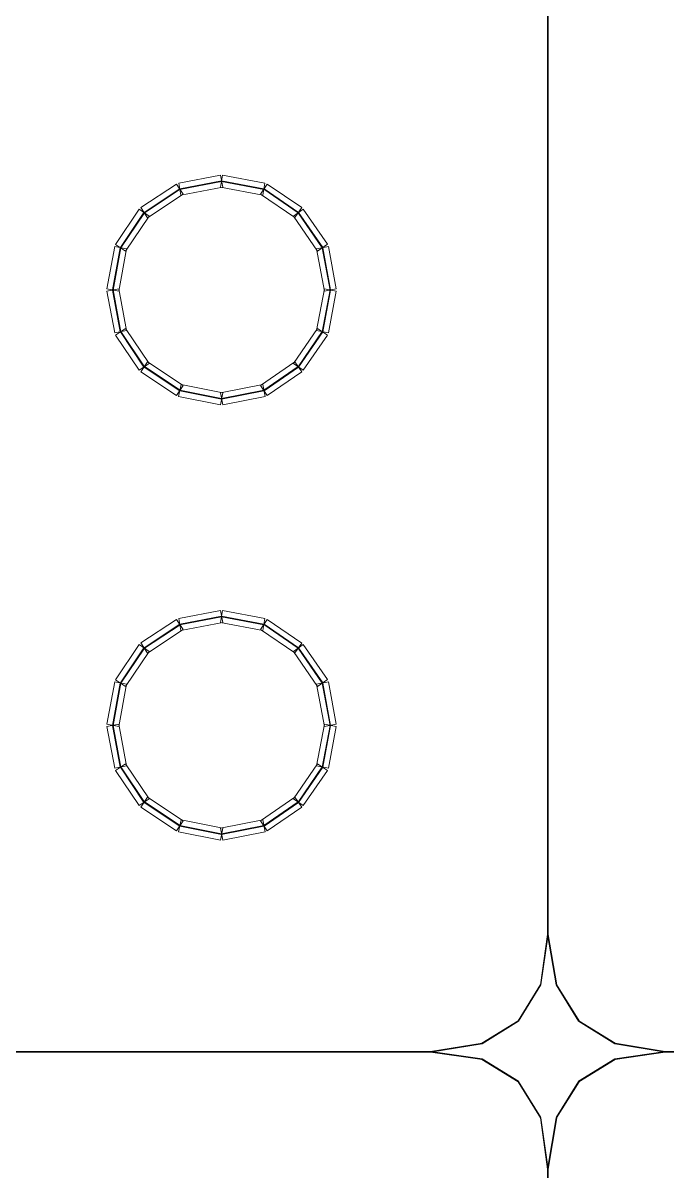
# Model space of a CAD drawing. Header units: millimetres. Extents: x -200 to 200, y -162 to 219.
# Drawn here: x 119.9 to 148.1, y 118.6 to 168.8 of the extents above; entities that cross this region are included whole.
import ezdxf

# ---------------------------------------------------------------- set-up
doc = ezdxf.new("R2010")
doc.units = ezdxf.units.MM
doc.header["$MEASUREMENT"] = 0

msp = doc.modelspace()

# ---------------------------------------------------------------- linework, layer by layer
at = {"color": 1, "lineweight": 5}
for points in [[(142.8345, 213.9013), (142.8345, 213.9013), (142.8609, 213.9013), (142.8609, 213.9013), (142.8609, 213.9013), (142.8609, 213.9013), (142.8609, 128.9334), (142.8609, 128.9334), (142.8609, 128.9334), (142.8609, 128.9334), (142.8345, 128.9334), (142.8345, 128.9334), (142.8345, 128.9334), (142.8345, 128.9334), (142.8345, 213.9013), (142.8345, 213.9013)], [(142.8346, 128.9352), (142.8346, 128.9352), (142.8608, 128.9315), (142.8608, 128.9315), (142.8608, 128.9315), (142.8608, 128.9315), (142.5433, 126.7358), (142.5433, 126.7358), (142.5433, 126.7358), (142.5433, 126.7358), (142.5172, 126.7396), (142.5172, 126.7396), (142.5172, 126.7396), (142.5172, 126.7396), (142.8346, 128.9352), (142.8346, 128.9352)], [(143.2311, 126.7399), (143.2311, 126.7399), (143.205, 126.7355), (143.205, 126.7355), (143.205, 126.7355), (143.205, 126.7355), (142.8347, 128.9312), (142.8347, 128.9312), (142.8347, 128.9312), (142.8347, 128.9312), (142.8607, 128.9356), (142.8607, 128.9356), (142.8607, 128.9356), (142.8607, 128.9356), (143.2311, 126.7399), (143.2311, 126.7399)], [(142.519, 126.7447), (142.519, 126.7447), (142.5415, 126.7308), (142.5415, 126.7308), (142.5415, 126.7308), (142.5415, 126.7308), (141.5627, 125.1436), (141.5627, 125.1436), (141.5627, 125.1436), (141.5627, 125.1436), (141.5402, 125.1575), (141.5402, 125.1575), (141.5402, 125.1575), (141.5402, 125.1575), (142.519, 126.7447), (142.519, 126.7447)], [(144.2081, 125.1575), (144.2081, 125.1575), (144.1856, 125.1436), (144.1856, 125.1436), (144.1856, 125.1436), (144.1856, 125.1436), (143.2068, 126.7308), (143.2068, 126.7308), (143.2068, 126.7308), (143.2068, 126.7308), (143.2293, 126.7447), (143.2293, 126.7447), (143.2293, 126.7447), (143.2293, 126.7447), (144.2081, 125.1575), (144.2081, 125.1575)], [(141.5445, 125.1618), (141.5445, 125.1618), (141.5584, 125.1393), (141.5584, 125.1393), (141.5584, 125.1393), (141.5584, 125.1393), (139.9712, 124.1605), (139.9712, 124.1605), (139.9712, 124.1605), (139.9712, 124.1605), (139.9573, 124.183), (139.9573, 124.183), (139.9573, 124.183), (139.9573, 124.183), (141.5445, 125.1618), (141.5445, 125.1618)], [(145.791, 124.183), (145.791, 124.183), (145.7771, 124.1605), (145.7771, 124.1605), (145.7771, 124.1605), (145.7771, 124.1605), (144.1899, 125.1393), (144.1899, 125.1393), (144.1899, 125.1393), (144.1899, 125.1393), (144.2038, 125.1618), (144.2038, 125.1618), (144.2038, 125.1618), (144.2038, 125.1618), (145.791, 124.183), (145.791, 124.183)], [(139.9621, 124.1848), (139.9621, 124.1848), (139.9664, 124.1587), (139.9664, 124.1587), (139.9664, 124.1587), (139.9664, 124.1587), (137.7179, 123.7884), (137.7179, 123.7884), (137.7179, 123.7884), (137.7179, 123.7884), (137.7136, 123.8145), (137.7136, 123.8145), (137.7136, 123.8145), (137.7136, 123.8145), (139.9621, 124.1848), (139.9621, 124.1848)], [(147.9818, 123.8145), (147.9818, 123.8145), (147.9774, 123.7884), (147.9774, 123.7884), (147.9774, 123.7884), (147.9774, 123.7884), (145.7818, 124.1587), (145.7818, 124.1587), (145.7818, 124.1587), (145.7818, 124.1587), (145.7862, 124.1848), (145.7862, 124.1848), (145.7862, 124.1848), (145.7862, 124.1848), (147.9818, 123.8145), (147.9818, 123.8145)], [(137.7158, 123.8146), (137.7158, 123.8146), (137.7158, 123.7882), (137.7158, 123.7882), (137.7158, 123.7882), (137.7158, 123.7882), (90.8406, 123.7882), (90.8406, 123.7882), (90.8406, 123.7882), (90.8406, 123.7882), (90.8406, 123.8146), (90.8406, 123.8146), (90.8406, 123.8146), (90.8406, 123.8146), (137.7158, 123.8146), (137.7158, 123.8146)], [(137.7139, 123.7883), (137.7139, 123.7883), (137.7176, 123.8145), (137.7176, 123.8145), (137.7176, 123.8145), (137.7176, 123.8145), (139.9661, 123.4971), (139.9661, 123.4971), (139.9661, 123.4971), (139.9661, 123.4971), (139.9624, 123.4709), (139.9624, 123.4709), (139.9624, 123.4709), (139.9624, 123.4709), (137.7139, 123.7883), (137.7139, 123.7883)], [(145.7859, 123.4709), (145.7859, 123.4709), (145.7821, 123.4971), (145.7821, 123.4971), (145.7821, 123.4971), (145.7821, 123.4971), (147.9777, 123.8145), (147.9777, 123.8145), (147.9777, 123.8145), (147.9777, 123.8145), (147.9815, 123.7883), (147.9815, 123.7883), (147.9815, 123.7883), (147.9815, 123.7883), (145.7859, 123.4709), (145.7859, 123.4709)], [(194.8548, 123.8146), (194.8548, 123.8146), (194.8548, 123.7882), (194.8548, 123.7882), (194.8548, 123.7882), (194.8548, 123.7882), (147.9796, 123.7882), (147.9796, 123.7882), (147.9796, 123.7882), (147.9796, 123.7882), (147.9796, 123.8146), (147.9796, 123.8146), (147.9796, 123.8146), (147.9796, 123.8146), (194.8548, 123.8146), (194.8548, 123.8146)], [(139.9573, 123.4727), (139.9573, 123.4727), (139.9712, 123.4952), (139.9712, 123.4952), (139.9712, 123.4952), (139.9712, 123.4952), (141.5584, 122.5165), (141.5584, 122.5165), (141.5584, 122.5165), (141.5584, 122.5165), (141.5445, 122.4939), (141.5445, 122.4939), (141.5445, 122.4939), (141.5445, 122.4939), (139.9573, 123.4727), (139.9573, 123.4727)], [(144.2038, 122.4939), (144.2038, 122.4939), (144.1899, 122.5165), (144.1899, 122.5165), (144.1899, 122.5165), (144.1899, 122.5165), (145.7771, 123.4952), (145.7771, 123.4952), (145.7771, 123.4952), (145.7771, 123.4952), (145.791, 123.4727), (145.791, 123.4727), (145.791, 123.4727), (145.791, 123.4727), (144.2038, 122.4939), (144.2038, 122.4939)], [(141.5402, 122.4983), (141.5402, 122.4983), (141.5627, 122.5121), (141.5627, 122.5121), (141.5627, 122.5121), (141.5627, 122.5121), (142.5415, 120.9249), (142.5415, 120.9249), (142.5415, 120.9249), (142.5415, 120.9249), (142.519, 120.9111), (142.519, 120.9111), (142.519, 120.9111), (142.519, 120.9111), (141.5402, 122.4983), (141.5402, 122.4983)], [(143.2293, 120.9111), (143.2293, 120.9111), (143.2068, 120.9249), (143.2068, 120.9249), (143.2068, 120.9249), (143.2068, 120.9249), (144.1856, 122.5121), (144.1856, 122.5121), (144.1856, 122.5121), (144.1856, 122.5121), (144.2081, 122.4983), (144.2081, 122.4983), (144.2081, 122.4983), (144.2081, 122.4983), (143.2293, 120.9111), (143.2293, 120.9111)], [(142.5172, 120.9162), (142.5172, 120.9162), (142.5434, 120.9199), (142.5434, 120.9199), (142.5434, 120.9199), (142.5434, 120.9199), (142.8608, 118.6713), (142.8608, 118.6713), (142.8608, 118.6713), (142.8608, 118.6713), (142.8346, 118.6676), (142.8346, 118.6676), (142.8346, 118.6676), (142.8346, 118.6676), (142.5172, 120.9162), (142.5172, 120.9162)], [(142.8607, 118.6673), (142.8607, 118.6673), (142.8346, 118.6716), (142.8346, 118.6716), (142.8346, 118.6716), (142.8346, 118.6716), (143.205, 120.9202), (143.205, 120.9202), (143.205, 120.9202), (143.205, 120.9202), (143.2311, 120.9159), (143.2311, 120.9159), (143.2311, 120.9159), (143.2311, 120.9159), (142.8607, 118.6673), (142.8607, 118.6673)], [(142.8345, 118.6695), (142.8345, 118.6695), (142.8609, 118.6695), (142.8609, 118.6695), (142.8609, 118.6695), (142.8609, 118.6695), (142.8609, 33.7015), (142.8609, 33.7015), (142.8609, 33.7015), (142.8609, 33.7015), (142.8345, 33.7015), (142.8345, 33.7015), (142.8345, 33.7015), (142.8345, 33.7015), (142.8345, 118.6695), (142.8345, 118.6695)]]:
    msp.add_open_spline(points, degree=3, knots=[0, 0, 0, 0, 0.25, 0.25, 0.25, 0.25, 0.5, 0.5, 0.5, 0.5, 0.75, 0.75, 0.75, 0.75, 1, 1, 1, 1], dxfattribs=at)
at = {"color": 4, "lineweight": 5}
for points in [[(126.5918, 161.7709), (126.5918, 161.7709), (126.8835, 161.3296), (126.8835, 161.3296), (126.8835, 161.3296), (126.8835, 161.3296), (125.3228, 160.2979), (125.3228, 160.2979), (125.3228, 160.2979), (125.3228, 160.2979), (125.031, 160.7393), (125.031, 160.7393), (125.031, 160.7393), (125.031, 160.7393), (126.5918, 161.7709), (126.5918, 161.7709)], [(128.5139, 162.1541), (128.5139, 162.1541), (128.6119, 161.6342), (128.6119, 161.6342), (128.6119, 161.6342), (128.6119, 161.6342), (126.7866, 161.2903), (126.7866, 161.2903), (126.7866, 161.2903), (126.7866, 161.2903), (126.6887, 161.8102), (126.6887, 161.8102), (126.6887, 161.8102), (126.6887, 161.8102), (128.5139, 162.1541), (128.5139, 162.1541)], [(128.5605, 161.9072), (128.5605, 161.9072), (128.5654, 161.8812), (128.5654, 161.8812), (128.5654, 161.8812), (128.5654, 161.8812), (126.7401, 161.5373), (126.7401, 161.5373), (126.7401, 161.5373), (126.7401, 161.5373), (126.7352, 161.5633), (126.7352, 161.5633), (126.7352, 161.5633), (126.7352, 161.5633), (128.5605, 161.9072), (128.5605, 161.9072)], [(130.463, 161.8103), (130.463, 161.8103), (130.3664, 161.2902), (130.3664, 161.2902), (130.3664, 161.2902), (130.3664, 161.2902), (128.5146, 161.6341), (128.5146, 161.6341), (128.5146, 161.6341), (128.5146, 161.6341), (128.6112, 162.1542), (128.6112, 162.1542), (128.6112, 162.1542), (128.6112, 162.1542), (130.463, 161.8103), (130.463, 161.8103)], [(130.4171, 161.5633), (130.4171, 161.5633), (130.4122, 161.5373), (130.4122, 161.5373), (130.4122, 161.5373), (130.4122, 161.5373), (128.5605, 161.8812), (128.5605, 161.8812), (128.5605, 161.8812), (128.5605, 161.8812), (128.5653, 161.9072), (128.5653, 161.9072), (128.5653, 161.9072), (128.5653, 161.9072), (130.4171, 161.5633), (130.4171, 161.5633)], [(132.0719, 160.7369), (132.0719, 160.7369), (131.7731, 160.3003), (131.7731, 160.3003), (131.7731, 160.3003), (131.7731, 160.3003), (130.2653, 161.3319), (130.2653, 161.3319), (130.2653, 161.3319), (130.2653, 161.3319), (130.564, 161.7686), (130.564, 161.7686), (130.564, 161.7686), (130.564, 161.7686), (132.0719, 160.7369), (132.0719, 160.7369)], [(126.7304, 161.5613), (126.7304, 161.5613), (126.7449, 161.5392), (126.7449, 161.5392), (126.7449, 161.5392), (126.7449, 161.5392), (125.1842, 160.5076), (125.1842, 160.5076), (125.1842, 160.5076), (125.1842, 160.5076), (125.1696, 160.5296), (125.1696, 160.5296), (125.1696, 160.5296), (125.1696, 160.5296), (126.7304, 161.5613), (126.7304, 161.5613)], [(131.93, 160.5295), (131.93, 160.5295), (131.915, 160.5077), (131.915, 160.5077), (131.915, 160.5077), (131.915, 160.5077), (130.4072, 161.5393), (130.4072, 161.5393), (130.4072, 161.5393), (130.4072, 161.5393), (130.4221, 161.5612), (130.4221, 161.5612), (130.4221, 161.5612), (130.4221, 161.5612), (131.93, 160.5295), (131.93, 160.5295)], [(124.9574, 160.6662), (124.9574, 160.6662), (125.3964, 160.371), (125.3964, 160.371), (125.3964, 160.371), (125.3964, 160.371), (124.3647, 158.8367), (124.3647, 158.8367), (124.3647, 158.8367), (124.3647, 158.8367), (123.9257, 159.1319), (123.9257, 159.1319), (123.9257, 159.1319), (123.9257, 159.1319), (124.9574, 160.6662), (124.9574, 160.6662)], [(125.1659, 160.526), (125.1659, 160.526), (125.1879, 160.5112), (125.1879, 160.5112), (125.1879, 160.5112), (125.1879, 160.5112), (124.1562, 158.9769), (124.1562, 158.9769), (124.1562, 158.9769), (124.1562, 158.9769), (124.1343, 158.9917), (124.1343, 158.9917), (124.1343, 158.9917), (124.1343, 158.9917), (125.1659, 160.526), (125.1659, 160.526)], [(133.1984, 159.1345), (133.1984, 159.1345), (132.7629, 158.8341), (132.7629, 158.8341), (132.7629, 158.8341), (132.7629, 158.8341), (131.7047, 160.3684), (131.7047, 160.3684), (131.7047, 160.3684), (131.7047, 160.3684), (132.1403, 160.6688), (132.1403, 160.6688), (132.1403, 160.6688), (132.1403, 160.6688), (133.1984, 159.1345), (133.1984, 159.1345)], [(132.9915, 158.9918), (132.9915, 158.9918), (132.9697, 158.9768), (132.9697, 158.9768), (132.9697, 158.9768), (132.9697, 158.9768), (131.9116, 160.5111), (131.9116, 160.5111), (131.9116, 160.5111), (131.9116, 160.5111), (131.9334, 160.5261), (131.9334, 160.5261), (131.9334, 160.5261), (131.9334, 160.5261), (132.9915, 158.9918), (132.9915, 158.9918)], [(123.8851, 159.0326), (123.8851, 159.0326), (124.4053, 158.936), (124.4053, 158.936), (124.4053, 158.936), (124.4053, 158.936), (124.0614, 157.0843), (124.0614, 157.0843), (124.0614, 157.0843), (124.0614, 157.0843), (123.5413, 157.1809), (123.5413, 157.1809), (123.5413, 157.1809), (123.5413, 157.1809), (123.8851, 159.0326), (123.8851, 159.0326)], [(124.1322, 158.9867), (124.1322, 158.9867), (124.1582, 158.9819), (124.1582, 158.9819), (124.1582, 158.9819), (124.1582, 158.9819), (123.8143, 157.1302), (123.8143, 157.1302), (123.8143, 157.1302), (123.8143, 157.1302), (123.7883, 157.135), (123.7883, 157.135), (123.7883, 157.135), (123.7883, 157.135), (124.1322, 158.9867), (124.1322, 158.9867)], [(133.5846, 157.1809), (133.5846, 157.1809), (133.0644, 157.0843), (133.0644, 157.0843), (133.0644, 157.0843), (133.0644, 157.0843), (132.7205, 158.936), (132.7205, 158.936), (132.7205, 158.936), (132.7205, 158.936), (133.2407, 159.0326), (133.2407, 159.0326), (133.2407, 159.0326), (133.2407, 159.0326), (133.5846, 157.1809), (133.5846, 157.1809)], [(133.3375, 157.135), (133.3375, 157.135), (133.3115, 157.1302), (133.3115, 157.1302), (133.3115, 157.1302), (133.3115, 157.1302), (132.9676, 158.9819), (132.9676, 158.9819), (132.9676, 158.9819), (132.9676, 158.9819), (132.9936, 158.9867), (132.9936, 158.9867), (132.9936, 158.9867), (132.9936, 158.9867), (133.3375, 157.135), (133.3375, 157.135)], [(123.5414, 157.0836), (123.5414, 157.0836), (124.0613, 157.1815), (124.0613, 157.1815), (124.0613, 157.1815), (124.0613, 157.1815), (124.4052, 155.3563), (124.4052, 155.3563), (124.4052, 155.3563), (124.4052, 155.3563), (123.8853, 155.2583), (123.8853, 155.2583), (123.8853, 155.2583), (123.8853, 155.2583), (123.5414, 157.0836), (123.5414, 157.0836)], [(123.7883, 157.1301), (123.7883, 157.1301), (123.8143, 157.135), (123.8143, 157.135), (123.8143, 157.135), (123.8143, 157.135), (124.1582, 155.3097), (124.1582, 155.3097), (124.1582, 155.3097), (124.1582, 155.3097), (124.1322, 155.3048), (124.1322, 155.3048), (124.1322, 155.3048), (124.1322, 155.3048), (123.7883, 157.1301), (123.7883, 157.1301)], [(133.2406, 155.2583), (133.2406, 155.2583), (132.7207, 155.3563), (132.7207, 155.3563), (132.7207, 155.3563), (132.7207, 155.3563), (133.0646, 157.1815), (133.0646, 157.1815), (133.0646, 157.1815), (133.0646, 157.1815), (133.5845, 157.0836), (133.5845, 157.0836), (133.5845, 157.0836), (133.5845, 157.0836), (133.2406, 155.2583), (133.2406, 155.2583)], [(132.9936, 155.3048), (132.9936, 155.3048), (132.9676, 155.3097), (132.9676, 155.3097), (132.9676, 155.3097), (132.9676, 155.3097), (133.3115, 157.135), (133.3115, 157.135), (133.3115, 157.135), (133.3115, 157.135), (133.3375, 157.1301), (133.3375, 157.1301), (133.3375, 157.1301), (133.3375, 157.1301), (132.9936, 155.3048), (132.9936, 155.3048)], [(123.9257, 155.1597), (123.9257, 155.1597), (124.3647, 155.4549), (124.3647, 155.4549), (124.3647, 155.4549), (124.3647, 155.4549), (125.3964, 153.9206), (125.3964, 153.9206), (125.3964, 153.9206), (125.3964, 153.9206), (124.9574, 153.6254), (124.9574, 153.6254), (124.9574, 153.6254), (124.9574, 153.6254), (123.9257, 155.1597), (123.9257, 155.1597)], [(124.1343, 155.2999), (124.1343, 155.2999), (124.1562, 155.3147), (124.1562, 155.3147), (124.1562, 155.3147), (124.1562, 155.3147), (125.1879, 153.7804), (125.1879, 153.7804), (125.1879, 153.7804), (125.1879, 153.7804), (125.1659, 153.7656), (125.1659, 153.7656), (125.1659, 153.7656), (125.1659, 153.7656), (124.1343, 155.2999), (124.1343, 155.2999)], [(132.1403, 153.6228), (132.1403, 153.6228), (131.7047, 153.9232), (131.7047, 153.9232), (131.7047, 153.9232), (131.7047, 153.9232), (132.7629, 155.4575), (132.7629, 155.4575), (132.7629, 155.4575), (132.7629, 155.4575), (133.1984, 155.1571), (133.1984, 155.1571), (133.1984, 155.1571), (133.1984, 155.1571), (132.1403, 153.6228), (132.1403, 153.6228)], [(131.9334, 153.7655), (131.9334, 153.7655), (131.9116, 153.7805), (131.9116, 153.7805), (131.9116, 153.7805), (131.9116, 153.7805), (132.9697, 155.3148), (132.9697, 155.3148), (132.9697, 155.3148), (132.9697, 155.3148), (132.9915, 155.2998), (132.9915, 155.2998), (132.9915, 155.2998), (132.9915, 155.2998), (131.9334, 153.7655), (131.9334, 153.7655)], [(125.031, 153.5523), (125.031, 153.5523), (125.3228, 153.9937), (125.3228, 153.9937), (125.3228, 153.9937), (125.3228, 153.9937), (126.8835, 152.962), (126.8835, 152.962), (126.8835, 152.962), (126.8835, 152.962), (126.5918, 152.5206), (126.5918, 152.5206), (126.5918, 152.5206), (126.5918, 152.5206), (125.031, 153.5523), (125.031, 153.5523)], [(125.1696, 153.762), (125.1696, 153.762), (125.1842, 153.784), (125.1842, 153.784), (125.1842, 153.784), (125.1842, 153.784), (126.7449, 152.7524), (126.7449, 152.7524), (126.7449, 152.7524), (126.7449, 152.7524), (126.7304, 152.7303), (126.7304, 152.7303), (126.7304, 152.7303), (126.7304, 152.7303), (125.1696, 153.762), (125.1696, 153.762)], [(130.564, 152.523), (130.564, 152.523), (130.2653, 152.9596), (130.2653, 152.9596), (130.2653, 152.9596), (130.2653, 152.9596), (131.7731, 153.9913), (131.7731, 153.9913), (131.7731, 153.9913), (131.7731, 153.9913), (132.0719, 153.5547), (132.0719, 153.5547), (132.0719, 153.5547), (132.0719, 153.5547), (130.564, 152.523), (130.564, 152.523)], [(130.4221, 152.7304), (130.4221, 152.7304), (130.4072, 152.7522), (130.4072, 152.7522), (130.4072, 152.7522), (130.4072, 152.7522), (131.915, 153.7839), (131.915, 153.7839), (131.915, 153.7839), (131.915, 153.7839), (131.93, 153.7621), (131.93, 153.7621), (131.93, 153.7621), (131.93, 153.7621), (130.4221, 152.7304), (130.4221, 152.7304)], [(126.685, 152.4821), (126.685, 152.4821), (126.7903, 153.0006), (126.7903, 153.0006), (126.7903, 153.0006), (126.7903, 153.0006), (128.6155, 152.6302), (128.6155, 152.6302), (128.6155, 152.6302), (128.6155, 152.6302), (128.5103, 152.1117), (128.5103, 152.1117), (128.5103, 152.1117), (128.5103, 152.1117), (126.685, 152.4821), (126.685, 152.4821)], [(126.735, 152.7284), (126.735, 152.7284), (126.7403, 152.7543), (126.7403, 152.7543), (126.7403, 152.7543), (126.7403, 152.7543), (128.5656, 152.3839), (128.5656, 152.3839), (128.5656, 152.3839), (128.5656, 152.3839), (128.5603, 152.358), (128.5603, 152.358), (128.5603, 152.358), (128.5603, 152.358), (126.735, 152.7284), (126.735, 152.7284)], [(128.6148, 152.1116), (128.6148, 152.1116), (128.511, 152.6304), (128.511, 152.6304), (128.511, 152.6304), (128.511, 152.6304), (130.3628, 153.0007), (130.3628, 153.0007), (130.3628, 153.0007), (130.3628, 153.0007), (130.4665, 152.4819), (130.4665, 152.4819), (130.4665, 152.4819), (130.4665, 152.4819), (128.6148, 152.1116), (128.6148, 152.1116)], [(128.5655, 152.358), (128.5655, 152.358), (128.5603, 152.3839), (128.5603, 152.3839), (128.5603, 152.3839), (128.5603, 152.3839), (130.4121, 152.7543), (130.4121, 152.7543), (130.4121, 152.7543), (130.4121, 152.7543), (130.4172, 152.7283), (130.4172, 152.7283), (130.4172, 152.7283), (130.4172, 152.7283), (128.5655, 152.358), (128.5655, 152.358)], [(126.5918, 142.7246), (126.5918, 142.7246), (126.8835, 142.2832), (126.8835, 142.2832), (126.8835, 142.2832), (126.8835, 142.2832), (125.3228, 141.2515), (125.3228, 141.2515), (125.3228, 141.2515), (125.3228, 141.2515), (125.031, 141.6929), (125.031, 141.6929), (125.031, 141.6929), (125.031, 141.6929), (126.5918, 142.7246), (126.5918, 142.7246)], [(128.5139, 143.1077), (128.5139, 143.1077), (128.6119, 142.5878), (128.6119, 142.5878), (128.6119, 142.5878), (128.6119, 142.5878), (126.7866, 142.2439), (126.7866, 142.2439), (126.7866, 142.2439), (126.7866, 142.2439), (126.6887, 142.7639), (126.6887, 142.7639), (126.6887, 142.7639), (126.6887, 142.7639), (128.5139, 143.1077), (128.5139, 143.1077)], [(128.5605, 142.8608), (128.5605, 142.8608), (128.5654, 142.8348), (128.5654, 142.8348), (128.5654, 142.8348), (128.5654, 142.8348), (126.7401, 142.4909), (126.7401, 142.4909), (126.7401, 142.4909), (126.7401, 142.4909), (126.7352, 142.5169), (126.7352, 142.5169), (126.7352, 142.5169), (126.7352, 142.5169), (128.5605, 142.8608), (128.5605, 142.8608)], [(130.463, 142.764), (130.463, 142.764), (130.3664, 142.2438), (130.3664, 142.2438), (130.3664, 142.2438), (130.3664, 142.2438), (128.5146, 142.5877), (128.5146, 142.5877), (128.5146, 142.5877), (128.5146, 142.5877), (128.6112, 143.1079), (128.6112, 143.1079), (128.6112, 143.1079), (128.6112, 143.1079), (130.463, 142.764), (130.463, 142.764)], [(130.4171, 142.5169), (130.4171, 142.5169), (130.4122, 142.4909), (130.4122, 142.4909), (130.4122, 142.4909), (130.4122, 142.4909), (128.5605, 142.8348), (128.5605, 142.8348), (128.5605, 142.8348), (128.5605, 142.8348), (128.5653, 142.8608), (128.5653, 142.8608), (128.5653, 142.8608), (128.5653, 142.8608), (130.4171, 142.5169), (130.4171, 142.5169)], [(132.0719, 141.6905), (132.0719, 141.6905), (131.7731, 141.2539), (131.7731, 141.2539), (131.7731, 141.2539), (131.7731, 141.2539), (130.2653, 142.2856), (130.2653, 142.2856), (130.2653, 142.2856), (130.2653, 142.2856), (130.564, 142.7222), (130.564, 142.7222), (130.564, 142.7222), (130.564, 142.7222), (132.0719, 141.6905), (132.0719, 141.6905)], [(126.7304, 142.5149), (126.7304, 142.5149), (126.7449, 142.4929), (126.7449, 142.4929), (126.7449, 142.4929), (126.7449, 142.4929), (125.1842, 141.4612), (125.1842, 141.4612), (125.1842, 141.4612), (125.1842, 141.4612), (125.1696, 141.4832), (125.1696, 141.4832), (125.1696, 141.4832), (125.1696, 141.4832), (126.7304, 142.5149), (126.7304, 142.5149)], [(131.93, 141.4831), (131.93, 141.4831), (131.915, 141.4613), (131.915, 141.4613), (131.915, 141.4613), (131.915, 141.4613), (130.4072, 142.493), (130.4072, 142.493), (130.4072, 142.493), (130.4072, 142.493), (130.4221, 142.5148), (130.4221, 142.5148), (130.4221, 142.5148), (130.4221, 142.5148), (131.93, 141.4831), (131.93, 141.4831)], [(124.9574, 141.6198), (124.9574, 141.6198), (125.3964, 141.3246), (125.3964, 141.3246), (125.3964, 141.3246), (125.3964, 141.3246), (124.3647, 139.7903), (124.3647, 139.7903), (124.3647, 139.7903), (124.3647, 139.7903), (123.9257, 140.0855), (123.9257, 140.0855), (123.9257, 140.0855), (123.9257, 140.0855), (124.9574, 141.6198), (124.9574, 141.6198)], [(125.1659, 141.4796), (125.1659, 141.4796), (125.1879, 141.4648), (125.1879, 141.4648), (125.1879, 141.4648), (125.1879, 141.4648), (124.1562, 139.9305), (124.1562, 139.9305), (124.1562, 139.9305), (124.1562, 139.9305), (124.1343, 139.9453), (124.1343, 139.9453), (124.1343, 139.9453), (124.1343, 139.9453), (125.1659, 141.4796), (125.1659, 141.4796)], [(133.1984, 140.0881), (133.1984, 140.0881), (132.7629, 139.7877), (132.7629, 139.7877), (132.7629, 139.7877), (132.7629, 139.7877), (131.7047, 141.322), (131.7047, 141.322), (131.7047, 141.322), (131.7047, 141.322), (132.1403, 141.6224), (132.1403, 141.6224), (132.1403, 141.6224), (132.1403, 141.6224), (133.1984, 140.0881), (133.1984, 140.0881)], [(132.9915, 139.9454), (132.9915, 139.9454), (132.9697, 139.9304), (132.9697, 139.9304), (132.9697, 139.9304), (132.9697, 139.9304), (131.9116, 141.4647), (131.9116, 141.4647), (131.9116, 141.4647), (131.9116, 141.4647), (131.9334, 141.4797), (131.9334, 141.4797), (131.9334, 141.4797), (131.9334, 141.4797), (132.9915, 139.9454), (132.9915, 139.9454)], [(123.8851, 139.9862), (123.8851, 139.9862), (124.4053, 139.8896), (124.4053, 139.8896), (124.4053, 139.8896), (124.4053, 139.8896), (124.0614, 138.0379), (124.0614, 138.0379), (124.0614, 138.0379), (124.0614, 138.0379), (123.5413, 138.1345), (123.5413, 138.1345), (123.5413, 138.1345), (123.5413, 138.1345), (123.8851, 139.9862), (123.8851, 139.9862)], [(124.1322, 139.9403), (124.1322, 139.9403), (124.1582, 139.9355), (124.1582, 139.9355), (124.1582, 139.9355), (124.1582, 139.9355), (123.8143, 138.0838), (123.8143, 138.0838), (123.8143, 138.0838), (123.8143, 138.0838), (123.7883, 138.0886), (123.7883, 138.0886), (123.7883, 138.0886), (123.7883, 138.0886), (124.1322, 139.9403), (124.1322, 139.9403)], [(133.5846, 138.1345), (133.5846, 138.1345), (133.0644, 138.0379), (133.0644, 138.0379), (133.0644, 138.0379), (133.0644, 138.0379), (132.7205, 139.8896), (132.7205, 139.8896), (132.7205, 139.8896), (132.7205, 139.8896), (133.2407, 139.9862), (133.2407, 139.9862), (133.2407, 139.9862), (133.2407, 139.9862), (133.5846, 138.1345), (133.5846, 138.1345)], [(133.3375, 138.0886), (133.3375, 138.0886), (133.3115, 138.0838), (133.3115, 138.0838), (133.3115, 138.0838), (133.3115, 138.0838), (132.9676, 139.9355), (132.9676, 139.9355), (132.9676, 139.9355), (132.9676, 139.9355), (132.9936, 139.9403), (132.9936, 139.9403), (132.9936, 139.9403), (132.9936, 139.9403), (133.3375, 138.0886), (133.3375, 138.0886)], [(123.5414, 138.0372), (123.5414, 138.0372), (124.0613, 138.1352), (124.0613, 138.1352), (124.0613, 138.1352), (124.0613, 138.1352), (124.4052, 136.3099), (124.4052, 136.3099), (124.4052, 136.3099), (124.4052, 136.3099), (123.8853, 136.2119), (123.8853, 136.2119), (123.8853, 136.2119), (123.8853, 136.2119), (123.5414, 138.0372), (123.5414, 138.0372)], [(133.2406, 136.2119), (133.2406, 136.2119), (132.7207, 136.3099), (132.7207, 136.3099), (132.7207, 136.3099), (132.7207, 136.3099), (133.0646, 138.1352), (133.0646, 138.1352), (133.0646, 138.1352), (133.0646, 138.1352), (133.5845, 138.0372), (133.5845, 138.0372), (133.5845, 138.0372), (133.5845, 138.0372), (133.2406, 136.2119), (133.2406, 136.2119)], [(123.7883, 138.0837), (123.7883, 138.0837), (123.8143, 138.0886), (123.8143, 138.0886), (123.8143, 138.0886), (123.8143, 138.0886), (124.1582, 136.2634), (124.1582, 136.2634), (124.1582, 136.2634), (124.1582, 136.2634), (124.1322, 136.2585), (124.1322, 136.2585), (124.1322, 136.2585), (124.1322, 136.2585), (123.7883, 138.0837), (123.7883, 138.0837)], [(132.9936, 136.2585), (132.9936, 136.2585), (132.9676, 136.2634), (132.9676, 136.2634), (132.9676, 136.2634), (132.9676, 136.2634), (133.3115, 138.0886), (133.3115, 138.0886), (133.3115, 138.0886), (133.3115, 138.0886), (133.3375, 138.0837), (133.3375, 138.0837), (133.3375, 138.0837), (133.3375, 138.0837), (132.9936, 136.2585), (132.9936, 136.2585)], [(123.9257, 136.1133), (123.9257, 136.1133), (124.3647, 136.4085), (124.3647, 136.4085), (124.3647, 136.4085), (124.3647, 136.4085), (125.3964, 134.8742), (125.3964, 134.8742), (125.3964, 134.8742), (125.3964, 134.8742), (124.9574, 134.579), (124.9574, 134.579), (124.9574, 134.579), (124.9574, 134.579), (123.9257, 136.1133), (123.9257, 136.1133)], [(124.1343, 136.2535), (124.1343, 136.2535), (124.1562, 136.2683), (124.1562, 136.2683), (124.1562, 136.2683), (124.1562, 136.2683), (125.1879, 134.734), (125.1879, 134.734), (125.1879, 134.734), (125.1879, 134.734), (125.1659, 134.7192), (125.1659, 134.7192), (125.1659, 134.7192), (125.1659, 134.7192), (124.1343, 136.2535), (124.1343, 136.2535)], [(132.1403, 134.5764), (132.1403, 134.5764), (131.7047, 134.8768), (131.7047, 134.8768), (131.7047, 134.8768), (131.7047, 134.8768), (132.7629, 136.4111), (132.7629, 136.4111), (132.7629, 136.4111), (132.7629, 136.4111), (133.1984, 136.1107), (133.1984, 136.1107), (133.1984, 136.1107), (133.1984, 136.1107), (132.1403, 134.5764), (132.1403, 134.5764)], [(131.9334, 134.7191), (131.9334, 134.7191), (131.9116, 134.7341), (131.9116, 134.7341), (131.9116, 134.7341), (131.9116, 134.7341), (132.9697, 136.2684), (132.9697, 136.2684), (132.9697, 136.2684), (132.9697, 136.2684), (132.9915, 136.2534), (132.9915, 136.2534), (132.9915, 136.2534), (132.9915, 136.2534), (131.9334, 134.7191), (131.9334, 134.7191)], [(125.031, 134.5059), (125.031, 134.5059), (125.3228, 134.9473), (125.3228, 134.9473), (125.3228, 134.9473), (125.3228, 134.9473), (126.8835, 133.9156), (126.8835, 133.9156), (126.8835, 133.9156), (126.8835, 133.9156), (126.5918, 133.4743), (126.5918, 133.4743), (126.5918, 133.4743), (126.5918, 133.4743), (125.031, 134.5059), (125.031, 134.5059)], [(125.1696, 134.7156), (125.1696, 134.7156), (125.1842, 134.7377), (125.1842, 134.7377), (125.1842, 134.7377), (125.1842, 134.7377), (126.7449, 133.706), (126.7449, 133.706), (126.7449, 133.706), (126.7449, 133.706), (126.7304, 133.6839), (126.7304, 133.6839), (126.7304, 133.6839), (126.7304, 133.6839), (125.1696, 134.7156), (125.1696, 134.7156)], [(130.564, 133.4766), (130.564, 133.4766), (130.2653, 133.9133), (130.2653, 133.9133), (130.2653, 133.9133), (130.2653, 133.9133), (131.7731, 134.9449), (131.7731, 134.9449), (131.7731, 134.9449), (131.7731, 134.9449), (132.0719, 134.5083), (132.0719, 134.5083), (132.0719, 134.5083), (132.0719, 134.5083), (130.564, 133.4766), (130.564, 133.4766)], [(130.4221, 133.684), (130.4221, 133.684), (130.4072, 133.7059), (130.4072, 133.7059), (130.4072, 133.7059), (130.4072, 133.7059), (131.915, 134.7375), (131.915, 134.7375), (131.915, 134.7375), (131.915, 134.7375), (131.93, 134.7157), (131.93, 134.7157), (131.93, 134.7157), (131.93, 134.7157), (130.4221, 133.684), (130.4221, 133.684)], [(126.685, 133.4357), (126.685, 133.4357), (126.7903, 133.9542), (126.7903, 133.9542), (126.7903, 133.9542), (126.7903, 133.9542), (128.6155, 133.5839), (128.6155, 133.5839), (128.6155, 133.5839), (128.6155, 133.5839), (128.5103, 133.0653), (128.5103, 133.0653), (128.5103, 133.0653), (128.5103, 133.0653), (126.685, 133.4357), (126.685, 133.4357)], [(126.735, 133.682), (126.735, 133.682), (126.7403, 133.7079), (126.7403, 133.7079), (126.7403, 133.7079), (126.7403, 133.7079), (128.5656, 133.3376), (128.5656, 133.3376), (128.5656, 133.3376), (128.5656, 133.3376), (128.5603, 133.3116), (128.5603, 133.3116), (128.5603, 133.3116), (128.5603, 133.3116), (126.735, 133.682), (126.735, 133.682)], [(128.6148, 133.0652), (128.6148, 133.0652), (128.511, 133.584), (128.511, 133.584), (128.511, 133.584), (128.511, 133.584), (130.3628, 133.9543), (130.3628, 133.9543), (130.3628, 133.9543), (130.3628, 133.9543), (130.4665, 133.4355), (130.4665, 133.4355), (130.4665, 133.4355), (130.4665, 133.4355), (128.6148, 133.0652), (128.6148, 133.0652)], [(128.5655, 133.3116), (128.5655, 133.3116), (128.5603, 133.3376), (128.5603, 133.3376), (128.5603, 133.3376), (128.5603, 133.3376), (130.4121, 133.7079), (130.4121, 133.7079), (130.4121, 133.7079), (130.4121, 133.7079), (130.4172, 133.682), (130.4172, 133.682), (130.4172, 133.682), (130.4172, 133.682), (128.5655, 133.3116), (128.5655, 133.3116)]]:
    msp.add_open_spline(points, degree=3, knots=[0, 0, 0, 0, 0.25, 0.25, 0.25, 0.25, 0.5, 0.5, 0.5, 0.5, 0.75, 0.75, 0.75, 0.75, 1, 1, 1, 1], dxfattribs=at)

doc.saveas('drawing.dxf')
